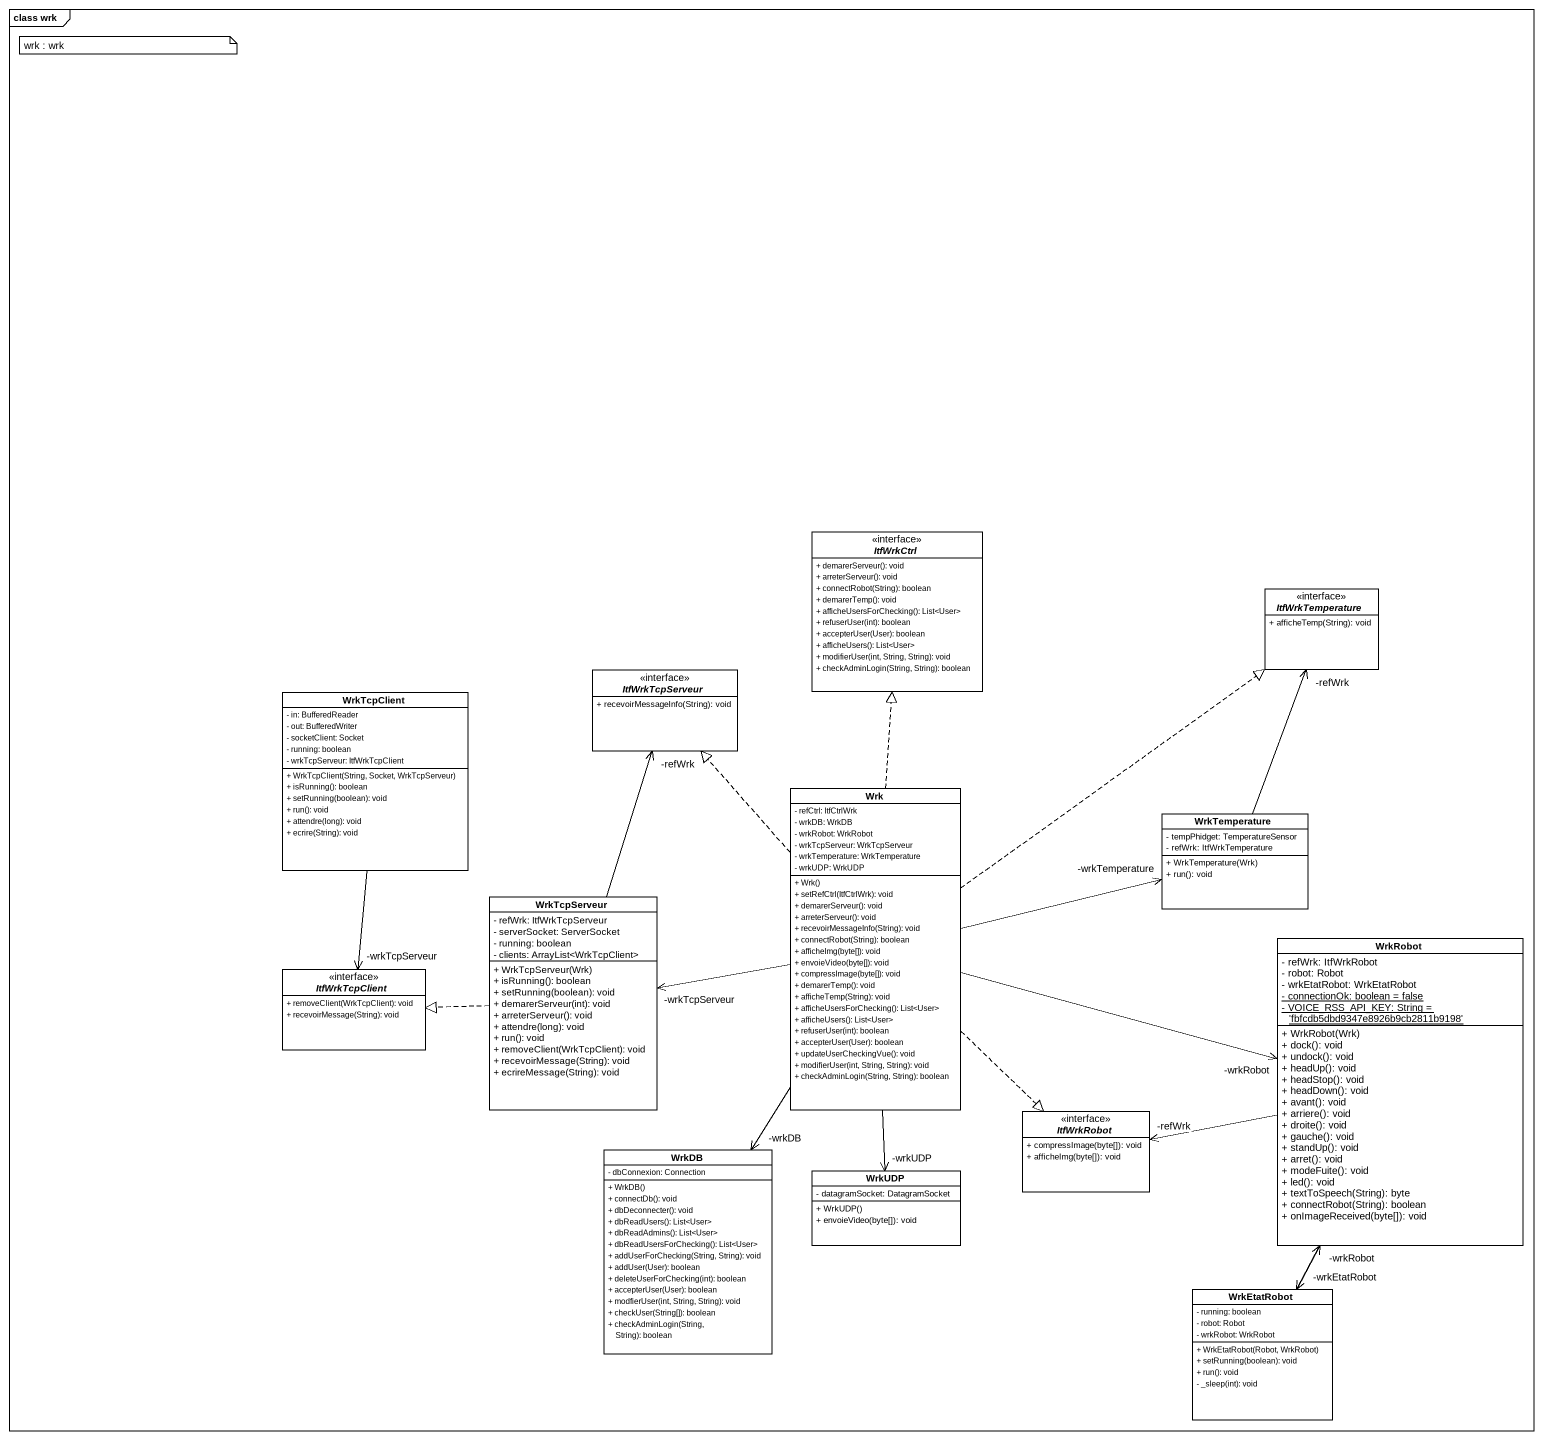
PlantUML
@startuml
mainframe class wrk
hide circle
hide empty members
skinparam classAttributeIconSize 0
interface ItfWrkCtrl {
  + demarerServeur(): void
  + arreterServeur(): void
  + connectRobot(String): boolean
  + demarerTemp(): void
  + afficheUsersForChecking(): List<User>
  + refuserUser(int): boolean
  + accepterUser(User): boolean
  + afficheUsers(): List<User>
  + modifierUser(int, String, String): void
  + checkAdminLogin(String, String): boolean
}
interface ItfWrkTemperature {
  + afficheTemp(String): void
}
class WrkTcpClient {
  - in: BufferedReader
  - out: BufferedWriter
  - socketClient: Socket
  - running: boolean
  - wrkTcpServeur: ItfWrkTcpClient
  + WrkTcpClient(String, Socket, WrkTcpServeur)
  + isRunning(): boolean
  + setRunning(boolean): void
  + run(): void
  + attendre(long): void
  + ecrire(String): void
}
interface ItfWrkTcpServeur {
  + recevoirMessageInfo(String): void
}
class Wrk {
  - refCtrl: ItfCtrlWrk
  - wrkDB: WrkDB
  - wrkRobot: WrkRobot
  - wrkTcpServeur: WrkTcpServeur
  - wrkTemperature: WrkTemperature
  - wrkUDP: WrkUDP
  + Wrk()
  + setRefCtrl(ItfCtrlWrk): void
  + demarerServeur(): void
  + arreterServeur(): void
  + recevoirMessageInfo(String): void
  + connectRobot(String): boolean
  + afficheImg(byte[]): void
  + envoieVideo(byte[]): void
  + compressImage(byte[]): void
  + demarerTemp(): void
  + afficheTemp(String): void
  + afficheUsersForChecking(): List<User>
  + afficheUsers(): List<User>
  + refuserUser(int): boolean
  + accepterUser(User): boolean
  + updateUserCheckingVue(): void
  + modifierUser(int, String, String): void
  + checkAdminLogin(String, String): boolean
}
class WrkTemperature {
  - tempPhidget: TemperatureSensor
  - refWrk: ItfWrkTemperature
  + WrkTemperature(Wrk)
  + run(): void
}
class WrkTcpServeur {
  - refWrk: ItfWrkTcpServeur
  - serverSocket: ServerSocket
  - running: boolean
  - clients: ArrayList<WrkTcpClient>
  + WrkTcpServeur(Wrk)
  + isRunning(): boolean
  + setRunning(boolean): void
  + demarerServeur(int): void
  + arreterServeur(): void
  + attendre(long): void
  + run(): void
  + removeClient(WrkTcpClient): void
  + recevoirMessage(String): void
  + ecrireMessage(String): void
}
class WrkRobot {
  - refWrk: ItfWrkRobot
  - robot: Robot
  - wrkEtatRobot: WrkEtatRobot
  {static} - connectionOk: boolean = false
  {static} - VOICE_RSS_API_KEY: String = 'fbfcdb5dbd9347e8926b9cb2811b9198'
  + WrkRobot(Wrk)
  + dock(): void
  + undock(): void
  + headUp(): void
  + headStop(): void
  + headDown(): void
  + avant(): void
  + arriere(): void
  + droite(): void
  + gauche(): void
  + standUp(): void
  + arret(): void
  + modeFuite(): void
  + led(): void
  + textToSpeech(String): byte
  + connectRobot(String): boolean
  + onImageReceived(byte[]): void
}
interface ItfWrkTcpClient {
  + removeClient(WrkTcpClient): void
  + recevoirMessage(String): void
}
interface ItfWrkRobot {
  + compressImage(byte[]): void
  + afficheImg(byte[]): void
}
class WrkDB {
  - dbConnexion: Connection
  + WrkDB()
  + connectDb(): void
  + dbDeconnecter(): void
  + dbReadUsers(): List<User>
  + dbReadAdmins(): List<User>
  + dbReadUsersForChecking(): List<User>
  + addUserForChecking(String, String): void
  + addUser(User): boolean
  + deleteUserForChecking(int): boolean
  + accepterUser(User): boolean
  + modfierUser(int, String, String): void
  + checkUser(String[]): boolean
  + checkAdminLogin(String, String): boolean
}
class WrkUDP {
  - datagramSocket: DatagramSocket
  + WrkUDP()
  + envoieVideo(byte[]): void
}
class WrkEtatRobot {
  - running: boolean
  - robot: Robot
  - wrkRobot: WrkRobot
  + WrkEtatRobot(Robot, WrkRobot)
  + setRunning(boolean): void
  + run(): void
  - _sleep(int): void
}
WrkTcpClient --> "-wrkTcpServeur" ItfWrkTcpClient
Wrk .up.|> ItfWrkCtrl
Wrk .up.|> ItfWrkTemperature
Wrk .up.|> ItfWrkTcpServeur
Wrk -right-> "-wrkTemperature" WrkTemperature
Wrk -left-> "-wrkTcpServeur" WrkTcpServeur
Wrk -right-> "-wrkRobot" WrkRobot
Wrk ..|> ItfWrkRobot
Wrk --> "-wrkDB" WrkDB
Wrk --> "-wrkUDP" WrkUDP
WrkTemperature -up-> "-refWrk" ItfWrkTemperature
WrkTcpServeur -up-> "-refWrk" ItfWrkTcpServeur
WrkTcpServeur .left.|> ItfWrkTcpClient
WrkRobot -left-> "-refWrk" ItfWrkRobot
WrkRobot --> "-wrkEtatRobot" WrkEtatRobot
WrkEtatRobot -up-> "-wrkRobot" WrkRobot
note as N1
  wrk : wrk
end note
@enduml
